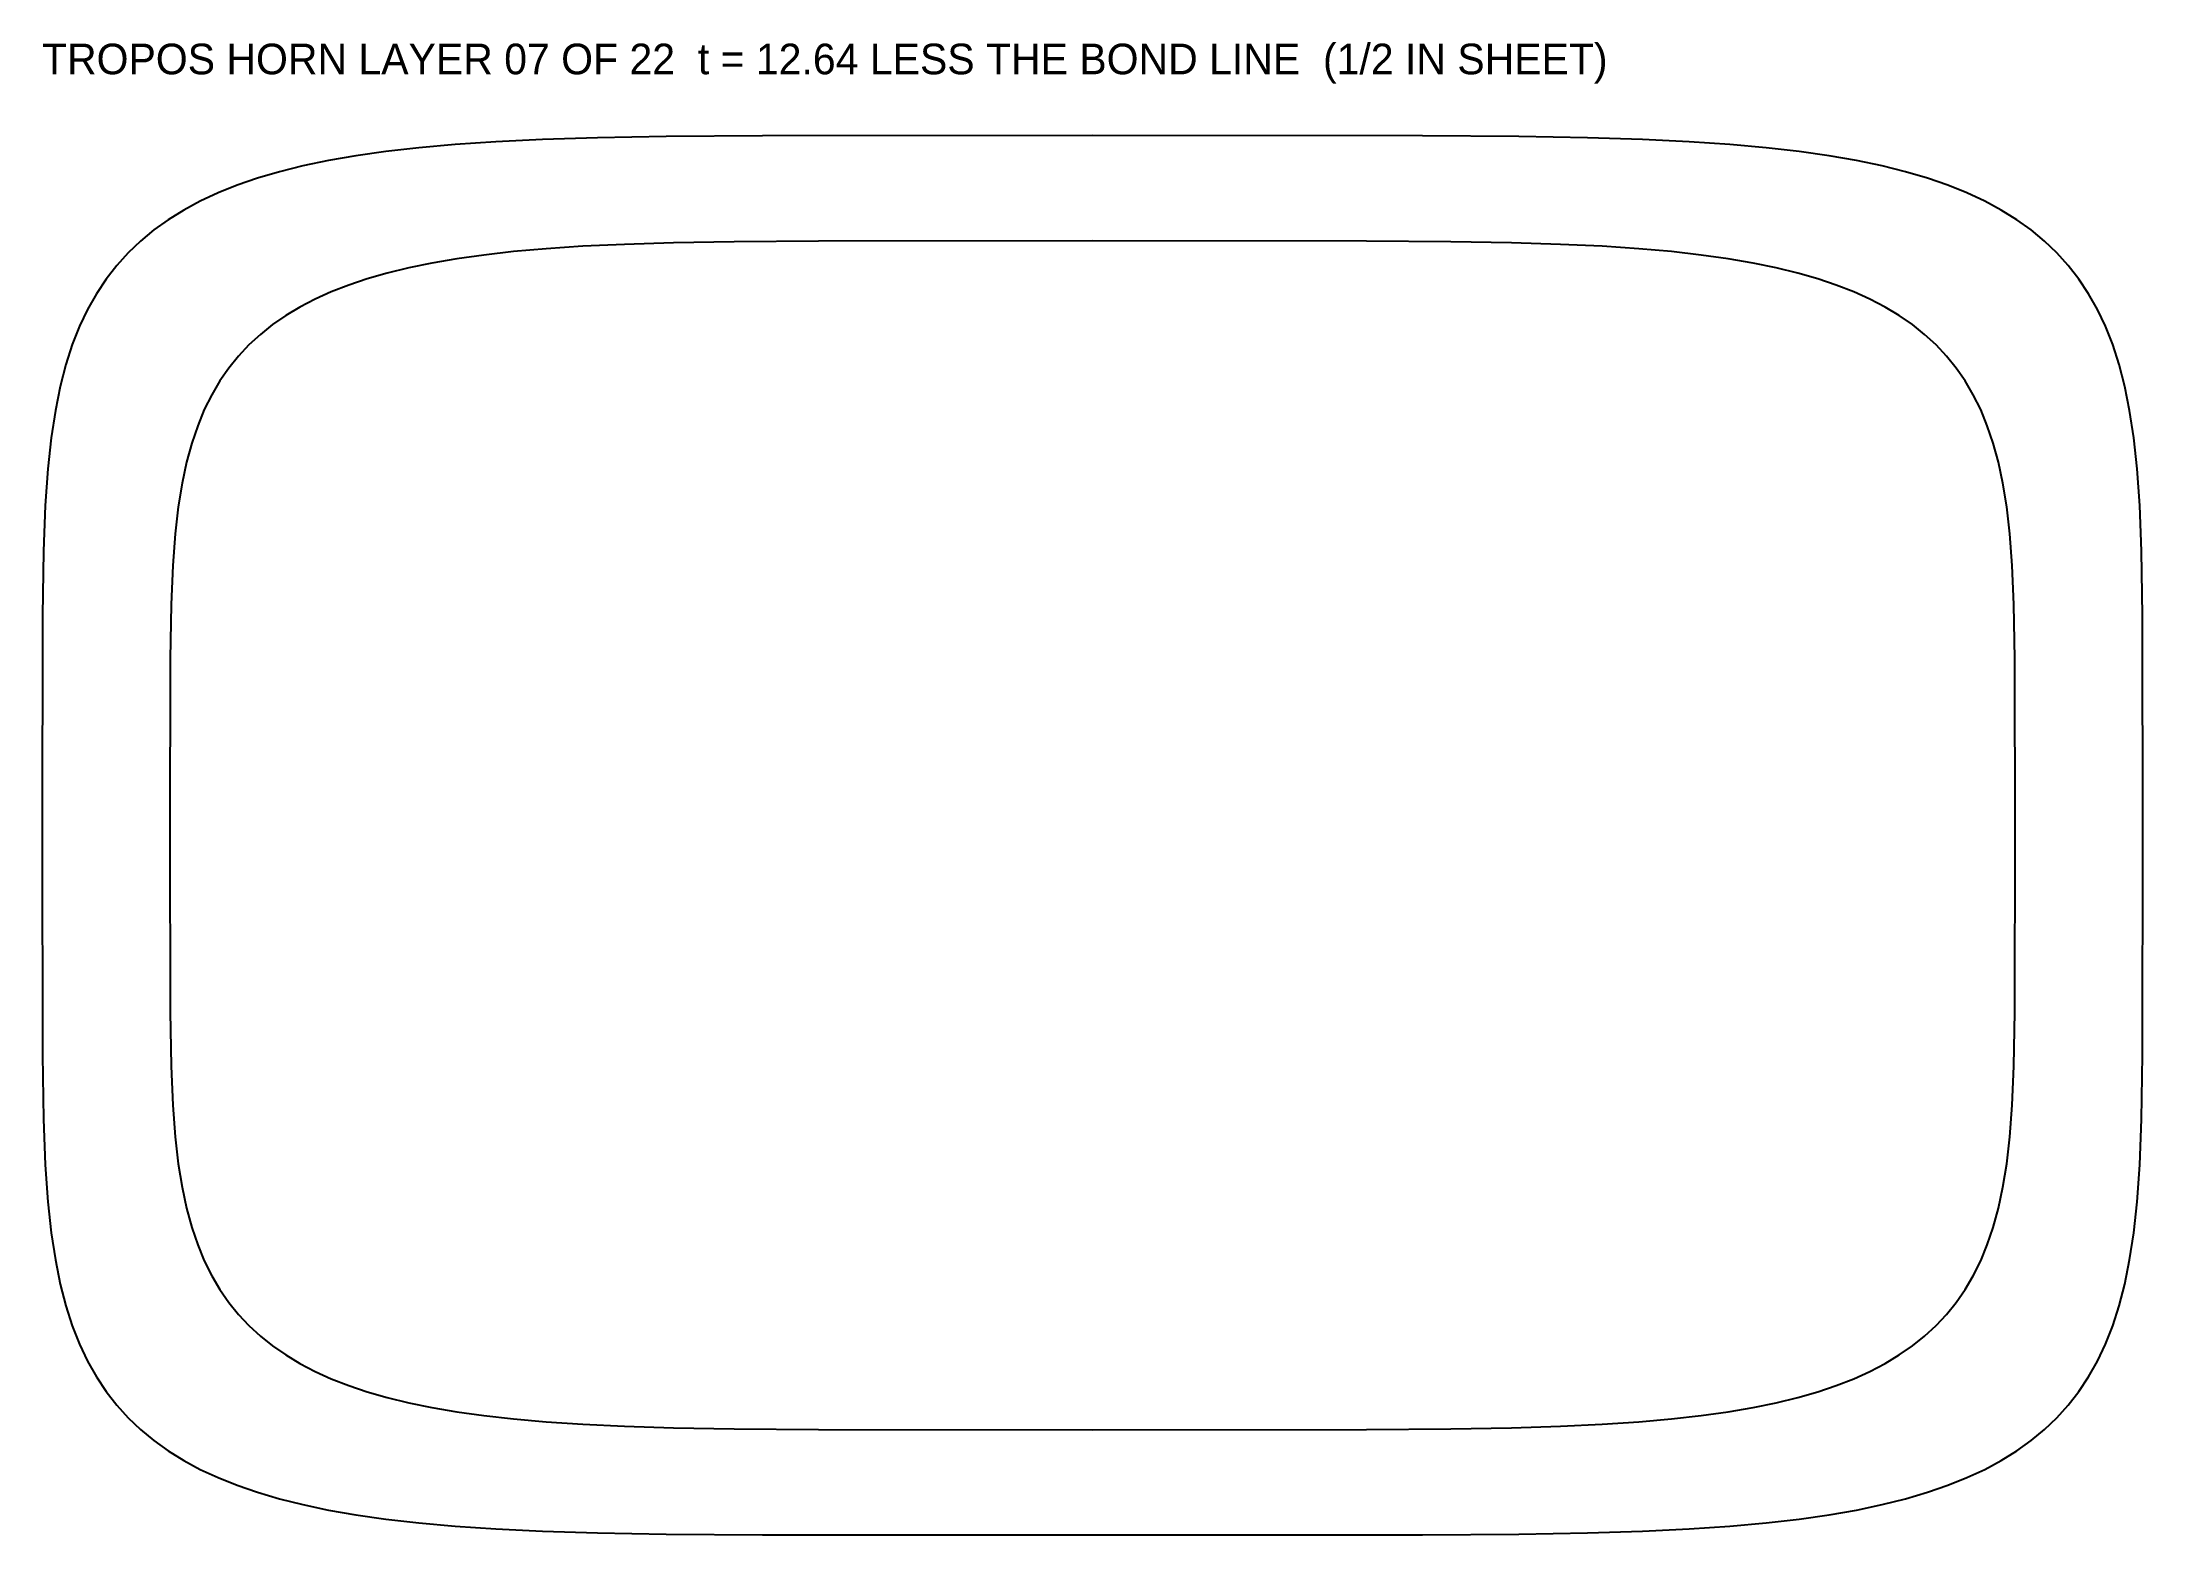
# Model space of a CAD drawing. Header units: millimetres. Extents: x -206 to 206, y -137 to 155.
import ezdxf

# ---------------------------------------------------------------- set-up
doc = ezdxf.new("R2010")
doc.units = ezdxf.units.MM
for name, color, linetype in [('INNER', 3, 'Continuous'), ('OUTER', 1, 'Continuous'), ('TEXT', 7, 'Continuous')]:
    doc.layers.add(name, color=color, linetype=linetype)

msp = doc.modelspace()

# ---------------------------------------------------------------- linework, layer by layer
at = {"layer": 'INNER'}
msp.add_lwpolyline([(157.95, 101.77), (155.18, 103.43), (152.22, 104.98), (149.04, 106.42), (145.64, 107.74), (141.99, 108.97), (138.09, 110.09), (133.89, 111.12), (129.37, 112.05), (124.49, 112.89), (119.18, 113.63), (113.38, 114.29), (106.97, 114.85), (99.8, 115.33), (91.63, 115.72), (82.03, 116.02), (70.14, 116.24), (53.63, 116.37), (0, 116.41), (-53.63, 116.37), (-70.14, 116.24), (-82.03, 116.02), (-91.63, 115.72), (-99.8, 115.33), (-106.97, 114.85), (-113.38, 114.29), (-119.18, 113.63), (-124.49, 112.89), (-129.37, 112.05), (-133.89, 111.12), (-138.09, 110.09), (-141.99, 108.97), (-145.64, 107.74), (-149.04, 106.42), (-152.22, 104.98), (-155.18, 103.43), (-157.95, 101.77), (-160.53, 99.99), (-162.93, 98.08), (-165.16, 96.03), (-167.22, 93.84), (-169.12, 91.49), (-170.87, 88.97), (-172.46, 86.27), (-173.91, 83.36), (-175.21, 80.21), (-176.36, 76.79), (-177.38, 73.05), (-178.26, 68.92), (-179, 64.31), (-179.6, 59.04), (-180.07, 52.85), (-180.4, 45.19), (-180.6, 34.55), (-180.67, 0), (-180.6, -34.55), (-180.4, -45.19), (-180.07, -52.85), (-179.6, -59.04), (-179, -64.31), (-178.26, -68.92), (-177.38, -73.05), (-176.36, -76.79), (-175.21, -80.21), (-173.91, -83.36), (-172.46, -86.27), (-170.87, -88.97), (-169.12, -91.49), (-167.22, -93.84), (-165.16, -96.03), (-162.93, -98.08), (-160.53, -99.99), (-157.95, -101.77), (-155.18, -103.43), (-152.22, -104.98), (-149.04, -106.42), (-145.64, -107.74), (-141.99, -108.97), (-138.09, -110.09), (-133.89, -111.12), (-129.37, -112.05), (-124.49, -112.89), (-119.18, -113.63), (-113.38, -114.29), (-106.97, -114.85), (-99.8, -115.33), (-91.63, -115.72), (-82.03, -116.02), (-70.14, -116.24), (-53.63, -116.37), (0, -116.41), (53.63, -116.37), (70.14, -116.24), (82.03, -116.02), (91.63, -115.72), (99.8, -115.33), (106.97, -114.85), (113.38, -114.29), (119.18, -113.63), (124.49, -112.89), (129.37, -112.05), (133.89, -111.12), (138.09, -110.09), (141.99, -108.97), (145.64, -107.74), (149.04, -106.42), (152.22, -104.98), (155.18, -103.43), (157.95, -101.77), (160.53, -99.99), (162.93, -98.08), (165.16, -96.03), (167.22, -93.84), (169.12, -91.49), (170.87, -88.97), (172.46, -86.27), (173.91, -83.36), (175.21, -80.21), (176.36, -76.79), (177.38, -73.05), (178.26, -68.92), (179, -64.31), (179.6, -59.04), (180.07, -52.85), (180.4, -45.19), (180.6, -34.55), (180.67, 0), (180.6, 34.55), (180.4, 45.19), (180.07, 52.85), (179.6, 59.04), (179, 64.31), (178.26, 68.92), (177.38, 73.05), (176.36, 76.79), (175.21, 80.21), (173.91, 83.36), (172.46, 86.27), (170.87, 88.97), (169.12, 91.49), (167.22, 93.84), (165.16, 96.03), (162.93, 98.08), (160.53, 99.99)], close=True, dxfattribs=at)
at = {"layer": 'OUTER'}
msp.add_lwpolyline([(180.96, 120.55), (177.94, 122.42), (174.69, 124.17), (171.22, 125.79), (167.49, 127.28), (163.5, 128.66), (159.21, 129.93), (154.59, 131.08), (149.62, 132.13), (144.23, 133.07), (138.36, 133.91), (131.93, 134.64), (124.82, 135.28), (116.84, 135.81), (107.7, 136.25), (96.92, 136.59), (83.48, 136.83), (64.64, 136.97), (0, 137.02), (-64.64, 136.97), (-83.48, 136.83), (-96.92, 136.59), (-107.7, 136.25), (-116.84, 135.81), (-124.82, 135.28), (-131.93, 134.64), (-138.36, 133.91), (-144.23, 133.07), (-149.62, 132.13), (-154.59, 131.08), (-159.21, 129.93), (-163.5, 128.66), (-167.49, 127.28), (-171.22, 125.79), (-174.69, 124.17), (-177.94, 122.42), (-180.96, 120.55), (-183.78, 118.53), (-186.39, 116.37), (-188.82, 114.06), (-191.07, 111.58), (-193.14, 108.91), (-195.04, 106.06), (-196.77, 102.98), (-198.34, 99.67), (-199.76, 96.08), (-201.01, 92.17), (-202.12, 87.89), (-203.07, 83.15), (-203.87, 77.83), (-204.53, 71.75), (-205.04, 64.56), (-205.4, 55.61), (-205.61, 43.06), (-205.69, 0), (-205.61, -43.06), (-205.4, -55.61), (-205.04, -64.56), (-204.53, -71.75), (-203.87, -77.83), (-203.07, -83.15), (-202.12, -87.89), (-201.01, -92.17), (-199.76, -96.08), (-198.34, -99.67), (-196.77, -102.98), (-195.04, -106.06), (-193.14, -108.91), (-191.07, -111.58), (-188.82, -114.06), (-186.39, -116.37), (-183.78, -118.53), (-180.96, -120.55), (-177.94, -122.42), (-174.69, -124.17), (-171.22, -125.79), (-167.49, -127.28), (-163.5, -128.66), (-159.21, -129.93), (-154.59, -131.08), (-149.62, -132.13), (-144.23, -133.07), (-138.36, -133.91), (-131.93, -134.64), (-124.82, -135.28), (-116.84, -135.81), (-107.7, -136.25), (-96.92, -136.59), (-83.48, -136.83), (-64.64, -136.97), (0, -137.02), (64.64, -136.97), (83.48, -136.83), (96.92, -136.59), (107.7, -136.25), (116.84, -135.81), (124.82, -135.28), (131.93, -134.64), (138.36, -133.91), (144.23, -133.07), (149.62, -132.13), (154.59, -131.08), (159.21, -129.93), (163.5, -128.66), (167.49, -127.28), (171.22, -125.79), (174.69, -124.17), (177.94, -122.42), (180.96, -120.55), (183.78, -118.53), (186.39, -116.37), (188.82, -114.06), (191.07, -111.58), (193.14, -108.91), (195.04, -106.06), (196.77, -102.98), (198.34, -99.67), (199.76, -96.08), (201.01, -92.17), (202.12, -87.89), (203.07, -83.15), (203.87, -77.83), (204.53, -71.75), (205.04, -64.56), (205.4, -55.61), (205.61, -43.06), (205.69, 0), (205.61, 43.06), (205.4, 55.61), (205.04, 64.56), (204.53, 71.75), (203.87, 77.83), (203.07, 83.15), (202.12, 87.89), (201.01, 92.17), (199.76, 96.08), (198.34, 99.67), (196.77, 102.98), (195.04, 106.06), (193.14, 108.91), (191.07, 111.58), (188.82, 114.06), (186.39, 116.37), (183.78, 118.53)], close=True, dxfattribs=at)

# ---------------------------------------------------------------- texts
at = {"layer": 'TEXT'}
msp.add_text('TROPOS HORN LAYER 07 OF 22  t = 12.64 LESS THE BOND LINE  (1/2 IN SHEET)', height=6, dxfattribs=at).set_placement((-205.69, 149.02))

doc.saveas('drawing.dxf')
